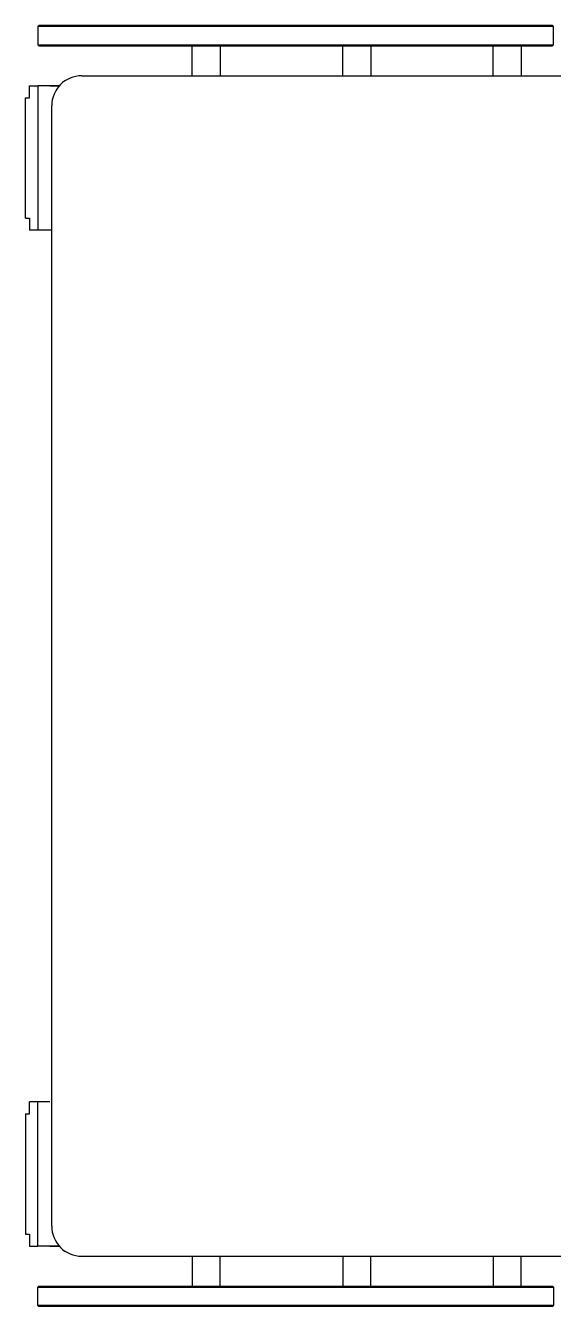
# Model space of a CAD drawing. Extents: x 2733443 to 3206532, y -1516114 to -1264405.
# Drawn here: x 3001634 to 3001859, y -1483526 to -1482980 of the extents above; entities that cross this region are included whole.
import ezdxf

# ---------------------------------------------------------------- set-up
doc = ezdxf.new("R2010")
doc.units = 0
doc.header["$MEASUREMENT"] = 0
doc.linetypes.add('1', pattern=[0, 0, 0])
doc.layers.get('0').update_dxf_attribs({"color": 250, "linetype": '1'})
doc.layers.add('furniture', color=33, linetype='Continuous')

# ---------------------------------------------------------------- blocks, each defined once
blk = doc.blocks.new('EQUIPMENT')
at = {"layer": 'furniture'}
for p, q in [((-29953.77, 19183.35), (-29953.34, 19183.77)), ((-29733.76, 19183.35), (-29953.77, 19183.35)), ((-29953.77, 19183.35), (-29953.77, 19175.64)), ((-29734.19, 19183.77), (-29953.34, 19183.77)), ((-29733.76, 19183.35), (-29734.19, 19183.77)), ((-29733.76, 19175.64), (-29733.76, 19183.35)), ((-29953.77, 19175.64), (-29733.76, 19175.64)), ((-29953.34, 19175.21), (-29953.77, 19175.64)), ((-29953.34, 19175.21), (-29734.19, 19175.21)), ((-29887.86, 19162.37), (-29887.86, 19175.21)), ((-29887.86, 19175.21), (-29875.87, 19175.21)), ((-29875.87, 19175.21), (-29875.87, 19162.37)), ((-29823.65, 19162.37), (-29823.65, 19175.21)), ((-29823.65, 19175.21), (-29811.67, 19175.21)), ((-29811.67, 19175.21), (-29811.67, 19162.37)), ((-29759.44, 19162.37), (-29759.44, 19175.21)), ((-29759.44, 19175.21), (-29747.46, 19175.21)), ((-29747.46, 19175.21), (-29747.46, 19162.37)), ((-29733.76, 19175.64), (-29734.19, 19175.21)), ((-29934.94, 19162.37), (-29725.2, 19162.37)), ((-29957.2, 19152.95), (-29957.2, 19158.09)), ((-29957.2, 19158.09), (-29953.77, 19158.09)), ((-29953.77, 19158.09), (-29953.77, 19096.45)), ((-29948.64, 19158.09), (-29953.77, 19158.09)), ((-29944.51, 19158.09), (-29953.77, 19158.09)), ((-29948.64, 19158.09), (-29944.51, 19158.09)), ((-29958.91, 19101.59), (-29958.91, 19152.95)), ((-29958.91, 19152.95), (-29957.2, 19152.95)), ((-29947.78, 18671.5), (-29947.78, 19149.53)), ((-29958.91, 19101.59), (-29957.2, 19101.59)), ((-29957.2, 19101.59), (-29957.2, 19096.45)), ((-29953.77, 19096.45), (-29957.2, 19096.45)), ((-29947.78, 19096.45), (-29953.77, 19096.45)), ((-29953.77, 18724.57), (-29957.2, 18724.57)), ((-29957.2, 18719.44), (-29957.2, 18724.57)), ((-29948.64, 18724.57), (-29953.77, 18724.57)), ((-29953.77, 18662.93), (-29953.77, 18724.57)), ((-29958.91, 18719.44), (-29957.2, 18719.44)), ((-29958.91, 18719.44), (-29958.91, 18668.07)), ((-29958.91, 18668.07), (-29957.2, 18668.07)), ((-29957.2, 18668.07), (-29957.2, 18662.93)), ((-29957.2, 18662.93), (-29953.77, 18662.93)), ((-29948.64, 18662.93), (-29953.77, 18662.93)), ((-29944.51, 18662.93), (-29953.77, 18662.93)), ((-29948.64, 18662.93), (-29944.51, 18662.93)), ((-29934.94, 18658.65), (-29725.2, 18658.65)), ((-29887.86, 18658.65), (-29887.86, 18645.81)), ((-29875.87, 18645.81), (-29875.87, 18658.65)), ((-29823.65, 18658.65), (-29823.65, 18645.81)), ((-29811.67, 18645.81), (-29811.67, 18658.65)), ((-29759.44, 18658.65), (-29759.44, 18645.81)), ((-29747.46, 18645.81), (-29747.46, 18658.65)), ((-29953.34, 18645.81), (-29953.77, 18645.39)), ((-29953.77, 18637.68), (-29953.77, 18645.39)), ((-29953.77, 18645.39), (-29733.76, 18645.39)), ((-29953.34, 18645.81), (-29734.19, 18645.81)), ((-29887.86, 18645.81), (-29875.87, 18645.81)), ((-29823.65, 18645.81), (-29811.67, 18645.81)), ((-29759.44, 18645.81), (-29747.46, 18645.81)), ((-29733.76, 18645.39), (-29734.19, 18645.81)), ((-29733.76, 18645.39), (-29733.76, 18637.68)), ((-29733.76, 18637.68), (-29953.77, 18637.68)), ((-29953.77, 18637.68), (-29953.34, 18637.25)), ((-29734.19, 18637.25), (-29953.34, 18637.25)), ((-29733.76, 18637.68), (-29734.19, 18637.25))]:
    blk.add_line(p, q, dxfattribs=at)
for centre, start, end in [((-29934.94, 19149.53), 90, 180), ((-29934.94, 18671.5), 180, 270)]:
    blk.add_arc(centre, 12.84, start, end, dxfattribs=at)

msp = doc.modelspace()

# ---------------------------------------------------------------- block references
at = {"color": 240, "true_color": 0xed1f24}
msp.add_blockref('EQUIPMENT', (3031593.1809, -1502163.4359), dxfattribs=at)

doc.saveas('drawing.dxf')
